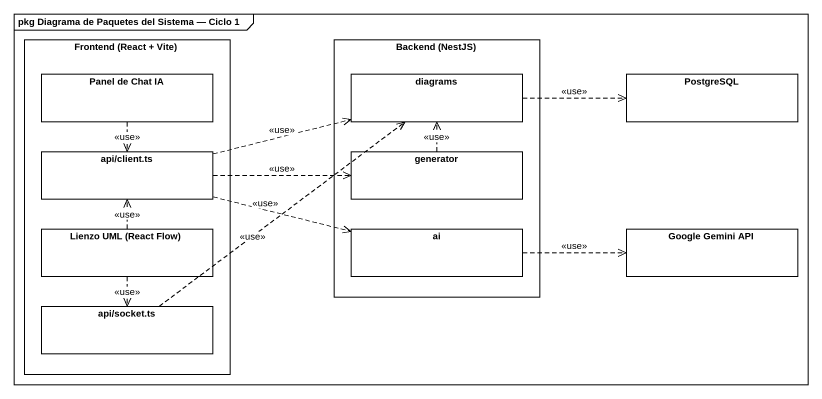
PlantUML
@startuml
mainframe pkg Diagrama de Paquetes del Sistema — Ciclo 1
rectangle "Frontend (React + Vite)" as Frontend_React_Vite {
  rectangle "Panel de Chat IA" as Panel_de_Chat_IA
  rectangle "api/client.ts" as api_client_ts
  rectangle "Lienzo UML (React Flow)" as Lienzo_UML_React_Flow
  rectangle "api/socket.ts" as api_socket_ts
}
rectangle "Backend (NestJS)" as Backend_NestJS {
  rectangle diagrams
  rectangle generator
  rectangle ai
}
rectangle PostgreSQL
rectangle "Google Gemini API" as Google_Gemini_API
Panel_de_Chat_IA ..> api_client_ts : <<use>>
diagrams .right.> PostgreSQL : <<use>>
api_client_ts .right.> diagrams : <<use>>
api_client_ts .right.> generator : <<use>>
api_client_ts .right.> ai : <<use>>
generator .up.> diagrams : <<use>>
Lienzo_UML_React_Flow .up.> api_client_ts : <<use>>
Lienzo_UML_React_Flow ..> api_socket_ts : <<use>>
ai .right.> Google_Gemini_API : <<use>>
api_socket_ts .up.> diagrams : <<use>>
@enduml
